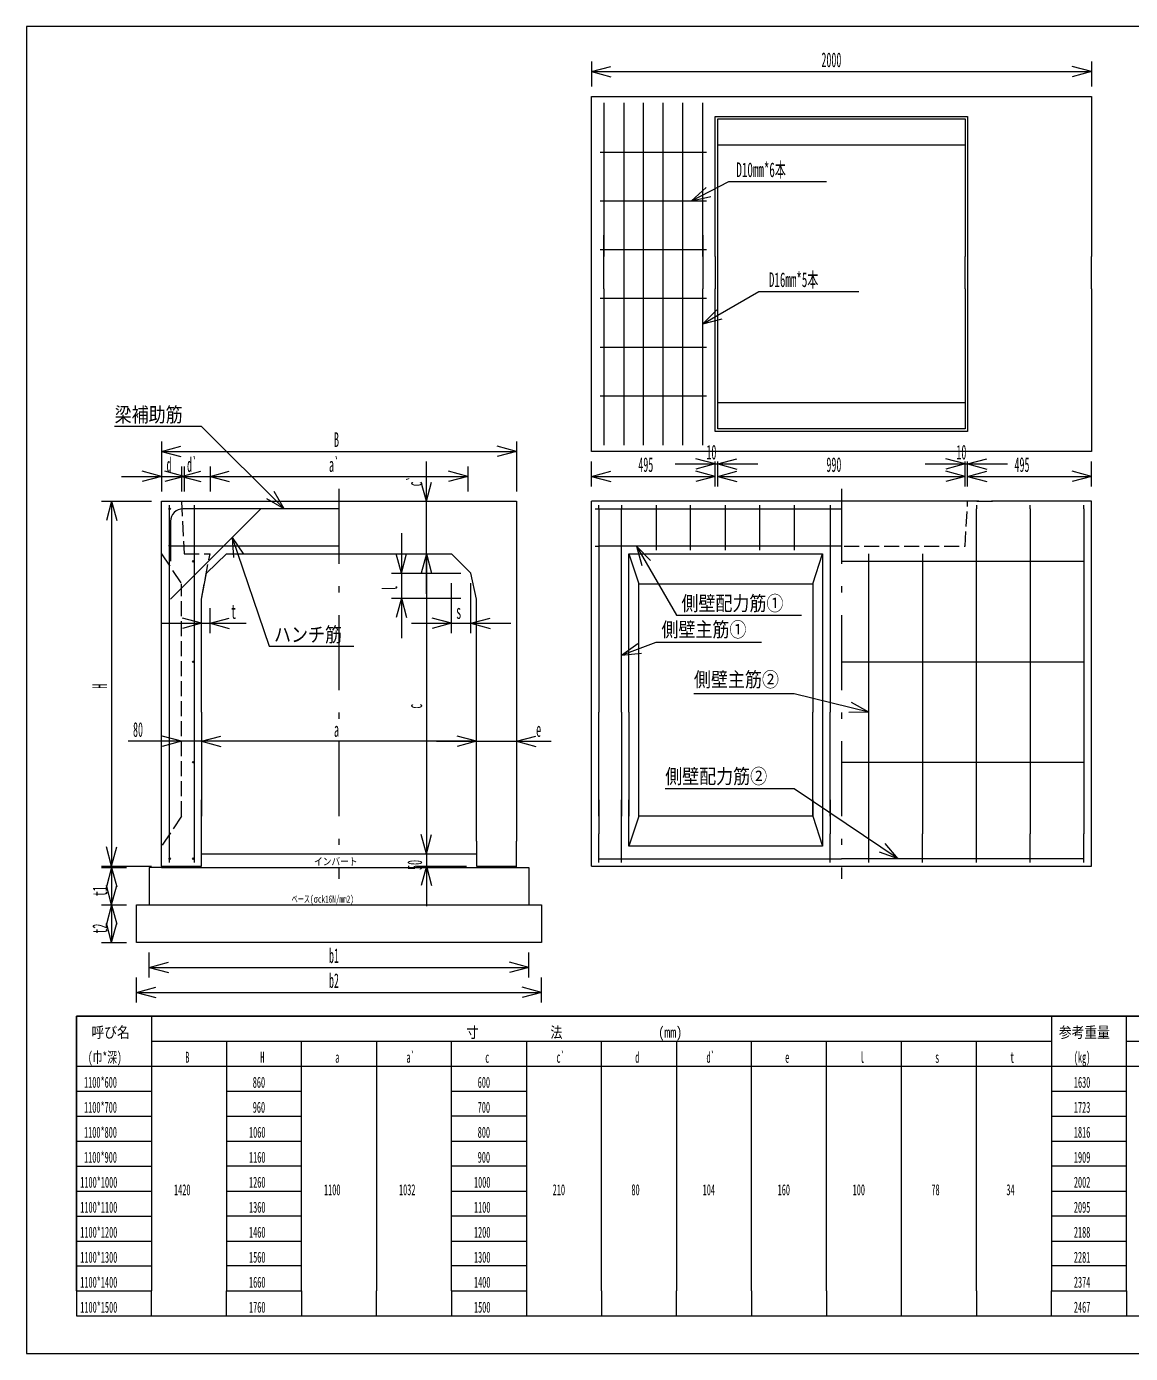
# Model space of a CAD drawing. Units: millimetres on the paper. Extents: x 26 to 772, y 19 to 550.
# Drawn here: x 26 to 467, y 19 to 550 of the extents above; entities that cross this region are included whole.
import ezdxf
from ezdxf.enums import TextEntityAlignment as Align

# ---------------------------------------------------------------- set-up
doc = ezdxf.new("R2010")
doc.units = ezdxf.units.MM
doc.linetypes.add('USER1', pattern=[8, 6, -2])
doc.linetypes.add('USER2', pattern=[50.5, 30, -9, 2.5, -9])
for name, color, linetype, lineweight in [('1', 7, 'Continuous', 18), ('10', 3, 'Continuous', 18), ('17', 7, 'Continuous', 18), ('18', 7, 'Continuous', 18)]:
    doc.layers.add(name, color=color, linetype=linetype, lineweight=lineweight)
doc.styles.add('ＭＳ ゴシック', font='')
doc.styles.get('ＭＳ ゴシック').set_extended_font_data('MS Gothic')

msp = doc.modelspace()

# ---------------------------------------------------------------- linework, layer by layer
at = {"layer": '1'}
for p, q in [((25.5, 550), (25.5, 19)), ((771.5, 550), (25.5, 550)), ((251.5, 536), (251.5, 526)), ((251.5, 532), (259.227, 534.071)), ((251.5, 532), (451.5, 532)), ((251.5, 532), (259.227, 529.929)), ((451.5, 532), (443.773, 534.071)), ((451.5, 532), (443.773, 529.929)), ((451.5, 536), (451.5, 526)), ((251.5, 522), (451.5, 522)), ((251.5, 458), (251.5, 522)), ((451.5, 522), (451.5, 458)), ((301, 514), (401, 514)), ((301, 458), (301, 514)), ((302, 513), (401, 513)), ((302, 458), (302, 513)), ((401, 514), (402, 514)), ((401, 513), (401, 458)), ((402, 514), (402, 458)), ((302, 502.6), (401, 502.6)), ((251.5, 445), (251.5, 458)), ((301, 458), (301, 445)), ((302, 445), (302, 458)), ((401, 445), (401, 458)), ((402, 458), (402, 445)), ((451.5, 445), (451.5, 458)), ((251.5, 380), (251.5, 445)), ((301, 388), (301, 445)), ((302, 389), (302, 445)), ((401, 445), (401, 389)), ((402, 445), (402, 388)), ((451.5, 445), (451.5, 380)), ((401, 399.4), (302, 399.4)), ((95.5, 390), (60.742, 390)), ((128.615, 357), (95.5, 390)), ((402, 388), (301, 388)), ((401, 389), (302, 389)), ((79.5, 384), (79.5, 364)), ((221.5, 384), (221.5, 364)), ((79.5, 380), (87.227, 382.071)), ((79.5, 380), (221.5, 380)), ((79.5, 380), (87.227, 377.929)), ((221.5, 380), (213.773, 382.071)), ((221.5, 380), (213.773, 377.929)), ((451.5, 380), (251.5, 380)), ((301, 375), (293.273, 377.071)), ((302, 375), (309.727, 377.071)), ((401, 375), (393.273, 377.071)), ((402, 375), (409.727, 377.071)), ((79.5, 370), (71.773, 372.071)), ((79.5, 374), (79.5, 364)), ((88.5, 370), (80.773, 372.071)), ((87.5, 374), (87.5, 364)), ((87.5, 370), (95.227, 372.071)), ((88.5, 374), (88.5, 364)), ((98.9, 374), (98.9, 364)), ((98.9, 374), (98.9, 364)), ((98.9, 370), (106.627, 372.071)), ((98.9, 370), (106.627, 372.071)), ((185.5, 323), (185.5, 376)), ((202.1, 370), (194.373, 372.071)), ((202.1, 374), (202.1, 364)), ((251.5, 366), (251.5, 376)), ((251.5, 370), (259.227, 372.071)), ((285, 375), (318, 375)), ((301, 375), (293.273, 372.929)), ((301, 370), (293.273, 372.071)), ((301, 366), (301, 376)), ((301, 371), (301, 376)), ((302, 366), (302, 376)), ((302, 371), (302, 376)), ((302, 375), (309.727, 372.929)), ((302, 370), (309.727, 372.071)), ((385, 375), (418, 375)), ((401, 375), (393.273, 372.929)), ((401, 370), (393.273, 372.071)), ((401, 366), (401, 376)), ((401, 371), (401, 376)), ((402, 366), (402, 376)), ((402, 371), (402, 376)), ((402, 375), (409.727, 372.929)), ((402, 370), (409.727, 372.071)), ((451.5, 370), (443.773, 372.071)), ((451.5, 366), (451.5, 376)), ((63.5, 370), (103.5, 370)), ((79.5, 370), (71.773, 367.929)), ((72.5, 370), (114.9, 370)), ((88.5, 370), (80.773, 367.929)), ((87.5, 370), (95.227, 367.929)), ((98.9, 370), (106.627, 367.929)), ((98.9, 370), (202.1, 370)), ((98.9, 370), (106.627, 367.929)), ((185.5, 360), (183.429, 367.727)), ((185.5, 360), (187.571, 367.727)), ((202.1, 370), (194.373, 367.929)), ((251.5, 370), (301, 370)), ((251.5, 370), (259.227, 367.929)), ((301, 370), (293.273, 367.929)), ((302, 370), (401, 370)), ((302, 370), (309.727, 367.929)), ((401, 370), (393.273, 367.929)), ((402, 370), (451.5, 370)), ((402, 370), (409.727, 367.929)), ((451.5, 370), (443.773, 367.929)), ((128.615, 357), (124.603, 363.921)), ((55.5, 360), (75.5, 360)), ((59.5, 360), (57.429, 352.273)), ((59.5, 360), (59.5, 214)), ((59.5, 360), (61.571, 352.273)), ((79.5, 360), (221.5, 360)), ((79.5, 275.6), (79.5, 360)), ((119.257, 357), (83.157, 320.9)), ((150.5, 357), (88.1, 357)), ((128.615, 357), (121.68, 360.988)), ((221.5, 360), (221.5, 275.6)), ((406.5, 360), (251.5, 360)), ((251.5, 277), (251.5, 360)), ((277.33, 358.5), (277.33, 340.5)), ((291.16, 340.5), (291.16, 358.5)), ((304.99, 358.5), (304.99, 340.5)), ((318.82, 340.5), (318.82, 358.5)), ((332.65, 358.5), (332.65, 340.5)), ((405.731, 360), (411.953, 360)), ((451.5, 360), (411.5, 360)), ((451.5, 277), (451.5, 360)), ((83.1, 352), (83.1, 336)), ((107.817, 345.56), (122.5, 302)), ((107.817, 345.56), (112.247, 338.898)), ((107.817, 345.56), (108.323, 337.576)), ((175.5, 347.2), (175.5, 305.2)), ((97.435, 331.2), (105.5, 339)), ((105.5, 339), (195.5, 339)), ((175.5, 331.2), (173.429, 338.927)), ((175.5, 331.2), (177.571, 338.927)), ((185.5, 339), (183.429, 331.273)), ((185.5, 339), (183.429, 331.273)), ((185.5, 339), (185.5, 219)), ((185.5, 339), (187.571, 331.273)), ((185.5, 339), (187.571, 331.273)), ((203.3, 331.2), (195.5, 339)), ((266.5, 339), (270.5, 327)), ((266.5, 339), (344, 339)), ((266.5, 275.6), (266.5, 339)), ((340, 327), (344, 339)), ((344, 339), (344, 275.6)), ((95.5, 320.9), (97.435, 331.2)), ((171.5, 331.2), (199.3, 331.2)), ((205.5, 320.9), (203.3, 331.2)), ((195.5, 307.2), (195.5, 327.2)), ((203.3, 307.2), (203.3, 327.2)), ((270.5, 327), (340, 327)), ((270.5, 275.6), (270.5, 327)), ((340, 327), (340, 275.6)), ((95.5, 275.6), (95.5, 320.9)), ((171.5, 321.2), (199.3, 321.2)), ((175.5, 321.2), (173.429, 313.473)), ((175.5, 321.2), (177.571, 313.473)), ((205.5, 275.6), (205.5, 320.9)), ((95.556, 307.2), (95.556, 317.2)), ((98.9, 307.2), (98.9, 317.2)), ((79.556, 311.2), (113.319, 311.2)), ((95.556, 311.2), (87.829, 313.271)), ((95.556, 311.2), (87.829, 309.129)), ((98.9, 311.2), (106.627, 313.271)), ((98.9, 311.2), (106.627, 309.129)), ((179.5, 311.2), (219.3, 311.2)), ((195.5, 311.2), (187.773, 313.271)), ((195.5, 311.2), (187.773, 309.129)), ((203.3, 311.2), (211.027, 313.271)), ((203.3, 311.2), (211.027, 309.129)), ((122.5, 302), (156.5, 302)), ((251.5, 275.6), (251.5, 277)), ((451.5, 275.6), (451.5, 277)), ((79.5, 234), (79.5, 275.6)), ((95.5, 275.6), (95.5, 234)), ((205.5, 234), (205.5, 275.6)), ((221.5, 275.6), (221.5, 234)), ((251.5, 234), (251.5, 275.6)), ((266.5, 275.6), (266.5, 234)), ((270.5, 234), (270.5, 275.6)), ((340, 234), (340, 275.6)), ((344, 275.6), (344, 234)), ((451.5, 234), (451.5, 275.6)), ((87.5, 264), (79.773, 266.071)), ((95.5, 264), (103.227, 266.071)), ((95.5, 264), (103.227, 266.071)), ((205.5, 264), (197.773, 266.071)), ((205.5, 264), (197.773, 266.071)), ((221.5, 264), (229.227, 266.071)), ((111.5, 264), (66.096, 264)), ((87.5, 264), (79.773, 261.929)), ((205.5, 264), (95.5, 264)), ((95.5, 264), (103.227, 261.929)), ((95.5, 264), (103.227, 261.929)), ((189.5, 264), (235.363, 264)), ((205.5, 264), (197.773, 261.929)), ((205.5, 264), (197.773, 261.929)), ((221.5, 264), (229.227, 261.929)), ((79.5, 224), (79.5, 240.6)), ((95.5, 224), (95.5, 240.6)), ((205.5, 224), (205.5, 240.6)), ((221.5, 240.6), (221.5, 224)), ((251.5, 224), (251.5, 240.6)), ((266.5, 222), (266.5, 240.6)), ((270.5, 234), (270.5, 240.6)), ((340, 240.6), (340, 234)), ((344, 240.6), (344, 222)), ((451.5, 224), (451.5, 240.6)), ((185.5, 235), (185.5, 198)), ((270.5, 234), (266.5, 222)), ((340, 234), (270.5, 234)), ((340, 234), (344, 222)), ((79.5, 214), (79.5, 224)), ((95.5, 214), (95.5, 224)), ((185.5, 219), (183.429, 226.727)), ((185.5, 219), (183.429, 226.727)), ((185.5, 219), (187.571, 226.727)), ((185.5, 219), (187.571, 226.727)), ((205.5, 224), (205.5, 214)), ((221.5, 214), (221.5, 224)), ((251.5, 214), (251.5, 224)), ((451.5, 214), (451.5, 224)), ((59.5, 214), (57.429, 221.727)), ((59.5, 214), (61.571, 221.727)), ((181.5, 219), (201.5, 219)), ((344, 222), (266.5, 222)), ((55.5, 214), (75.5, 214)), ((55.5, 213.5), (65.5, 213.5)), ((59.5, 213.5), (57.429, 205.773)), ((59.5, 213.5), (59.5, 198.5)), ((59.5, 213.5), (61.571, 205.773)), ((79.5, 214), (95.5, 214)), ((181.5, 214), (201.5, 214)), ((185.5, 214), (183.429, 206.273)), ((185.5, 214), (187.571, 206.273)), ((205.5, 214), (221.5, 214)), ((251.5, 214), (451.5, 214)), ((59.5, 198.5), (57.429, 206.227)), ((59.5, 198.5), (61.571, 206.227)), ((55.5, 198.5), (65.5, 198.5)), ((55.5, 198.5), (65.5, 198.5)), ((59.5, 198.5), (57.429, 190.773)), ((59.5, 198.5), (59.5, 183.5)), ((59.5, 198.5), (61.571, 190.773)), ((59.5, 183.5), (57.429, 191.227)), ((59.5, 183.5), (61.571, 191.227)), ((55.5, 183.5), (65.5, 183.5)), ((74.5, 169.5), (74.5, 179.5)), ((74.5, 173.5), (82.227, 175.571)), ((226.5, 173.5), (218.773, 175.571)), ((226.5, 169.5), (226.5, 179.5)), ((74.5, 173.5), (226.5, 173.5)), ((74.5, 173.5), (82.227, 171.429)), ((226.5, 173.5), (218.773, 171.429)), ((69.5, 159.5), (69.5, 169.5)), ((69.5, 163.5), (77.227, 165.571)), ((231.5, 163.5), (223.773, 165.571)), ((231.5, 159.5), (231.5, 169.5)), ((69.5, 163.5), (231.5, 163.5)), ((69.5, 163.5), (77.227, 161.429)), ((231.5, 163.5), (223.773, 161.429)), ((45.5, 154), (585.5, 154)), ((45.5, 44), (45.5, 154)), ((585.5, 154), (45.5, 154)), ((45.5, 154), (45.5, 34)), ((75.5, 154), (75.5, 44)), ((75.5, 154), (75.5, 44)), ((435.5, 154), (435.5, 44)), ((465.5, 44), (465.5, 154)), ((75.5, 144), (435.5, 144)), ((105.5, 144), (105.5, 44)), ((135.5, 44), (135.5, 144)), ((165.5, 144), (165.5, 44)), ((195.5, 44), (195.5, 144)), ((225.5, 144), (225.5, 44)), ((255.5, 44), (255.5, 144)), ((285.5, 144), (285.5, 44)), ((315.5, 44), (315.5, 144)), ((345.5, 44), (345.5, 144)), ((375.5, 44), (375.5, 144)), ((405.5, 44), (405.5, 144)), ((465.5, 144), (525.5, 144)), ((45.5, 134), (585.5, 134)), ((45.5, 134), (585.5, 134)), ((45.5, 124), (75.5, 124)), ((105.5, 124), (135.5, 124)), ((195.5, 124), (225.5, 124)), ((435.5, 124), (465.5, 124)), ((45.5, 114), (75.5, 114)), ((105.5, 114), (135.5, 114)), ((225.5, 114), (195.5, 114)), ((435.5, 114), (465.5, 114)), ((45.5, 104), (75.5, 104)), ((105.5, 104), (135.5, 104)), ((195.5, 104), (225.5, 104)), ((435.5, 104), (465.5, 104)), ((45.5, 94), (75.5, 94)), ((135.5, 94), (105.5, 94)), ((225.5, 94), (195.5, 94)), ((465.5, 94), (435.5, 94)), ((45.5, 84), (75.5, 84)), ((105.5, 84), (135.5, 84)), ((195.5, 84), (225.5, 84)), ((435.5, 84), (465.5, 84)), ((45.5, 74), (75.5, 74)), ((135.5, 74), (105.5, 74)), ((225.5, 74), (195.5, 74)), ((465.5, 74), (435.5, 74)), ((45.5, 64), (75.5, 64)), ((105.5, 64), (135.5, 64)), ((195.5, 64), (225.5, 64)), ((435.5, 64), (465.5, 64)), ((45.5, 54), (75.5, 54)), ((135.5, 54), (105.5, 54)), ((225.5, 54), (195.5, 54)), ((465.5, 54), (435.5, 54)), ((45.5, 44), (75.5, 44)), ((75.5, 34), (75.5, 44)), ((105.5, 44), (135.5, 44)), ((105.5, 34), (105.5, 44)), ((135.5, 44), (135.5, 34)), ((165.5, 34), (165.5, 44)), ((195.5, 44), (225.5, 44)), ((195.5, 44), (195.5, 34)), ((225.5, 44), (225.5, 34)), ((255.5, 44), (255.5, 34)), ((285.5, 34), (285.5, 44)), ((315.5, 44), (315.5, 34)), ((345.5, 44), (345.5, 34)), ((375.5, 34), (375.5, 44)), ((405.5, 44), (405.5, 34)), ((435.5, 44), (465.5, 44)), ((435.5, 34), (435.5, 44)), ((465.5, 44), (465.5, 34)), ((45.5, 34), (585.5, 34)), ((25.5, 19), (771.5, 19))]:
    msp.add_line(p, q, dxfattribs=at)
at = {"layer": '1', "linetype": 'USER2'}
for p, q in [((150.5, 365), (150.5, 209)), ((351.5, 365), (351.5, 209))]:
    msp.add_line(p, q, dxfattribs=at)
at = {"layer": '1', "linetype": 'USER1'}
for p, q in [((87.5, 360), (88.5, 339)), ((401, 342), (402, 360)), ((352.586, 342), (401, 342)), ((79.5, 339), (87.5, 327)), ((88.5, 339), (98.9, 339)), ((95.5, 320.9), (98.9, 339)), ((87.5, 234), (87.5, 327)), ((87.5, 234), (79.5, 222))]:
    msp.add_line(p, q, dxfattribs=at)
at = {"layer": '1'}
msp.add_arc((88.1, 352), 5, 90, 180, dxfattribs=at)
at = {"layer": '10'}
for p, q in [((256.5, 519.5), (256.5, 458)), ((264.4, 519.5), (264.4, 458)), ((272.3, 458), (272.3, 519.5)), ((280.21, 458), (280.21, 519.5)), ((288.11, 458), (288.11, 519.5)), ((296.01, 458), (296.01, 519.5)), ((255, 499.75), (297.5, 499.75)), ((291.5, 480.25), (306.5, 488)), ((291.5, 480.25), (297.415, 485.637)), ((306.5, 488), (345.5, 488)), ((255, 480.25), (297.5, 480.25)), ((291.5, 480.25), (299.316, 481.958)), ((256.5, 445), (256.5, 466.57)), ((264.4, 466.57), (264.4, 445)), ((272.3, 445), (272.3, 466.57)), ((280.21, 445), (280.21, 466.57)), ((288.11, 445), (288.11, 466.57)), ((296.01, 466.57), (296.01, 446)), ((255, 460.75), (297.5, 460.75)), ((255, 441.25), (297.5, 441.25)), ((256.5, 445), (256.5, 382.5)), ((264.4, 445), (264.4, 382.5)), ((272.3, 382.5), (272.3, 445)), ((280.21, 382.5), (280.21, 445)), ((288.11, 382.5), (288.11, 445)), ((296.01, 446), (296.01, 445)), ((296.01, 382.5), (296.01, 445)), ((296.01, 431), (318.5, 444)), ((318.5, 444), (358.5, 444)), ((296.01, 431), (301.664, 436.66)), ((296.01, 431), (303.736, 433.075)), ((255, 421.75), (297.5, 421.75)), ((255, 402.25), (297.5, 402.25)), ((150.5, 342), (82.5, 342)), ((69.5, 183.5), (69.5, 198.5)), ((69.5, 198.5), (74.5, 198.5)), ((226.5, 198.5), (231.5, 198.5)), ((231.5, 198.5), (231.5, 183.5)), ((231.5, 183.5), (69.5, 183.5))]:
    msp.add_line(p, q, dxfattribs=at)
at = {"layer": '17'}
for p, q in [((92.5, 358.5), (92.5, 215.5)), ((405.5, 358.5), (405.5, 357)), ((405.5, 275.6), (405.5, 357)), ((427, 357), (427, 358.5)), ((427, 357), (427, 275.6)), ((448.5, 357), (448.5, 358.5)), ((448.5, 357), (448.5, 275.6)), ((351.5, 336), (448.5, 336)), ((362.5, 275.6), (362.5, 339)), ((384, 339), (384, 275.6)), ((351.5, 295.8), (448.5, 295.8)), ((332.65, 283), (292.5, 283)), ((362.5, 275.6), (332.65, 283)), ((362.5, 275.6), (355.498, 279.469)), ((362.5, 275.6), (354.501, 275.45)), ((362.5, 234), (362.5, 275.6)), ((384, 275.6), (384, 234)), ((405.5, 234), (405.5, 275.6)), ((427, 275.6), (427, 234)), ((448.5, 275.6), (448.5, 234)), ((351.5, 255.6), (448.5, 255.6)), ((332.65, 245), (280.99, 245)), ((374.27, 217), (332.65, 245)), ((362.5, 227), (362.5, 240.6)), ((384, 240.6), (384, 227)), ((405.5, 227), (405.5, 240.6)), ((427, 240.6), (427, 227)), ((448.5, 240.6), (448.5, 227)), ((362.5, 215.5), (362.5, 227)), ((374.27, 217), (369.015, 223.031)), ((384, 215.5), (384, 227)), ((405.5, 215.5), (405.5, 227)), ((427, 215.5), (427, 227)), ((448.5, 215.5), (448.5, 227)), ((374.27, 217), (366.703, 219.595)), ((79.5, 213.5), (74.5, 213.5)), ((74.5, 213.5), (74.5, 198.5)), ((221.5, 213.5), (226.5, 213.5)), ((226.5, 213.5), (226.5, 198.5)), ((448.5, 217), (351.5, 217)), ((74.5, 198.5), (226.5, 198.5))]:
    msp.add_line(p, q, dxfattribs=at)
for centre in [(92.2, 336), (92.2, 295.8), (92.2, 255.6), (92.2, 217)]:
    msp.add_circle(centre, 0.3, dxfattribs=at)
at = {"layer": '18'}
for p, q in [((82.5, 358.5), (82.5, 215.5)), ((253, 357), (254.5, 357)), ((254.5, 357), (254.5, 358.5)), ((254.5, 357), (351.5, 357)), ((254.5, 357), (254.5, 275.6)), ((263.5, 358.5), (263.5, 357)), ((263.5, 275.6), (263.5, 357)), ((347, 358.5), (347, 357)), ((347, 357), (347, 275.6)), ((253, 342), (254.5, 342)), ((351.5, 342), (254.5, 342)), ((269.5, 342), (285.5, 314.5)), ((269.5, 342), (275.176, 336.362)), ((269.5, 342), (271.596, 334.28)), ((285.5, 314.5), (335.5, 314.5)), ((263.5, 298.412), (277.33, 303.656)), ((263.5, 298.412), (269.991, 303.088)), ((277.33, 303.656), (319.5, 303.656)), ((263.5, 298.412), (271.46, 299.216)), ((254.5, 234), (254.5, 275.6)), ((263.5, 275.6), (263.5, 234)), ((347, 234), (347, 275.6)), ((82.5, 240.6), (82.5, 227)), ((254.5, 240.6), (254.5, 227)), ((263.5, 227), (263.5, 240.6)), ((347, 240.6), (347, 227)), ((254.5, 215.5), (254.5, 227)), ((263.5, 215.5), (263.5, 227)), ((347, 215.5), (347, 227)), ((95.5, 219), (205.5, 219)), ((79.5, 214), (79.5, 213.5)), ((79.5, 213.5), (221.5, 213.5)), ((221.5, 213.5), (221.5, 214)), ((254.5, 217), (351.5, 217))]:
    msp.add_line(p, q, dxfattribs=at)
for centre in [(82.8, 357), (82.798, 342.3), (82.8, 217)]:
    msp.add_circle(centre, 0.3, dxfattribs=at)

# ---------------------------------------------------------------- texts
at = {"layer": '1', "style": 'ＭＳ ゴシック'}
for s, height, width, p in [('2000', 5.865, 0.5, (343.5, 532)), ('梁補助筋', 5.865, 0.85, (60.742, 390)), ('B', 5.865, 0.5, (148.5, 380)), ('10', 5.865, 0.5, (297.5, 375)), ('10', 5.865, 0.5, (397.5, 375)), ('d', 5.865, 0.5, (81.5, 370)), ('d`', 5.865, 0.5, (89.7, 370)), ('a`', 5.865, 0.5, (146.5, 370)), ('495', 5.865, 0.5, (270.25, 370)), ('990', 5.865, 0.5, (345.5, 370)), ('495', 5.865, 0.5, (420.75, 370)), ('t', 5.865, 0.5, (107.319, 311.2)), ('s', 5.865, 0.5, (197.4, 311.2)), ('ハンチ筋', 5.865, 0.85, (124.5, 302)), ('80', 5.865, 0.5, (68.096, 264)), ('a', 5.865, 0.5, (148.5, 264)), ('e', 5.865, 0.5, (229.363, 264)), ('b1', 5.865, 0.5, (146.5, 173.5)), ('b2', 5.865, 0.5, (146.5, 163.5)), ('呼び名', 4.399, 0.85, (51.5, 144)), ('寸\u3000\u3000    \u3000\u3000法\u3000        \u3000\u3000\u3000(mm)', 4.399, 0.8, (201.5, 144)), ('参考重量', 4.399, 0.85, (438.5, 144)), ('(巾*深)', 4.399, 0.65, (50, 134)), ('B', 4.399, 0.5, (89, 134)), ('H', 4.399, 0.5, (119, 134)), ('a', 4.399, 0.5, (149, 134)), ('a`', 4.399, 0.5, (177.5, 134)), ('c', 4.399, 0.5, (209, 134)), ('c`', 4.399, 0.5, (237.5, 134)), ('d', 4.399, 0.5, (269, 134)), ('d`', 4.399, 0.5, (297.5, 134)), ('e', 4.399, 0.5, (329, 134)), ('l', 4.399, 0.5, (359, 134)), ('s', 4.399, 0.5, (389, 134)), ('t', 4.399, 0.5, (419, 134)), ('(kg)', 4.399, 0.5, (444.5, 134)), ('1100*600', 4.399, 0.5, (48.5, 124)), ('860', 4.399, 0.5, (116, 124)), ('600', 4.399, 0.5, (206, 124)), ('1630', 4.399, 0.5, (444.5, 124)), ('1100*700', 4.399, 0.5, (48.5, 114)), ('960', 4.399, 0.5, (116, 114)), ('700', 4.399, 0.5, (206, 114)), ('1723', 4.399, 0.5, (444.5, 114)), ('1100*800', 4.399, 0.5, (48.5, 104)), ('1060', 4.399, 0.5, (114.5, 104)), ('800', 4.399, 0.5, (206, 104)), ('1816', 4.399, 0.5, (444.5, 104)), ('1100*900', 4.399, 0.5, (48.5, 94)), ('1160', 4.399, 0.5, (114.5, 94)), ('900', 4.399, 0.5, (206, 94)), ('1909', 4.399, 0.5, (444.5, 94)), ('1100*1000', 4.399, 0.5, (47, 84)), ('1420', 4.399, 0.5, (84.5, 81)), ('1260', 4.399, 0.5, (114.5, 84)), ('1100', 4.399, 0.5, (144.5, 81)), ('1032', 4.399, 0.5, (174.5, 81)), ('1000', 4.399, 0.5, (204.5, 84)), ('210', 4.399, 0.5, (236, 81)), ('80', 4.399, 0.5, (267.5, 81)), ('104', 4.399, 0.5, (296, 81)), ('160', 4.399, 0.5, (326, 81)), ('100', 4.399, 0.5, (356, 81)), ('78', 4.399, 0.5, (387.5, 81)), ('34', 4.399, 0.5, (417.5, 81)), ('2002', 4.399, 0.5, (444.5, 84)), ('1100*1100', 4.399, 0.5, (47, 74)), ('1360', 4.399, 0.5, (114.5, 74)), ('1100', 4.399, 0.5, (204.5, 74)), ('2095', 4.399, 0.5, (444.5, 74)), ('1100*1200', 4.399, 0.5, (47, 64)), ('1460', 4.399, 0.5, (114.5, 64)), ('1200', 4.399, 0.5, (204.5, 64)), ('2188', 4.399, 0.5, (444.5, 64)), ('1100*1300', 4.399, 0.5, (47, 54)), ('1560', 4.399, 0.5, (114.5, 54)), ('1300', 4.399, 0.5, (204.5, 54)), ('2281', 4.399, 0.5, (444.5, 54)), ('1100*1400', 4.399, 0.5, (47, 44)), ('1660', 4.399, 0.5, (114.5, 44)), ('1400', 4.399, 0.5, (204.5, 44)), ('2374', 4.399, 0.5, (444.5, 44)), ('1100*1500', 4.399, 0.5, (47, 34)), ('1760', 4.399, 0.5, (114.5, 34)), ('1500', 4.399, 0.5, (204.5, 34)), ('2467', 4.399, 0.5, (444.5, 34))]:
    msp.add_text(s, height=height, dxfattribs=dict(at, width=width)).set_placement(p, align=Align.BOTTOM_LEFT)
at = {"layer": '1', "style": 'ＭＳ ゴシック', "width": 0.5}
for s, p in [('c`', (185.5, 366)), ('l', (175.5, 324.2)), ('H', (59.5, 285)), ('c', (185.5, 277)), ('50', (185.5, 212.5)), ('t1', (59.5, 202)), ('t2', (59.5, 187))]:
    msp.add_text(s, height=5.865, rotation=90, dxfattribs=at).set_placement(p, align=Align.BOTTOM_LEFT)
at = {"layer": '10', "color": 7, "style": 'ＭＳ ゴシック', "width": 0.55}
for s, p in [('D10mm*6本', (309.5, 488)), ('D16mm*5本', (322.5, 444))]:
    msp.add_text(s, height=5.865, dxfattribs=at).set_placement(p, align=Align.BOTTOM_LEFT)
at = {"layer": '17', "style": 'ＭＳ ゴシック'}
for s, height, width, p in [('側壁主筋②', 5.865, 0.85, (292.5, 284)), ('側壁配力筋②', 5.865, 0.85, (280.99, 245.285)), ('ベース(σck16N/mm2)', 2.933, 0.6, (131.5, 198.5))]:
    msp.add_text(s, height=height, dxfattribs=dict(at, width=width)).set_placement(p, align=Align.BOTTOM_LEFT)
at = {"layer": '18', "style": 'ＭＳ ゴシック', "width": 0.85}
for s, height, p in [('側壁配力筋①', 5.865, (287.5, 314.5)), ('側壁主筋①', 5.865, (279.5, 304)), ('インバート', 2.933, (140.5, 213.5))]:
    msp.add_text(s, height=height, dxfattribs=at).set_placement(p, align=Align.BOTTOM_LEFT)

doc.saveas('drawing.dxf')
